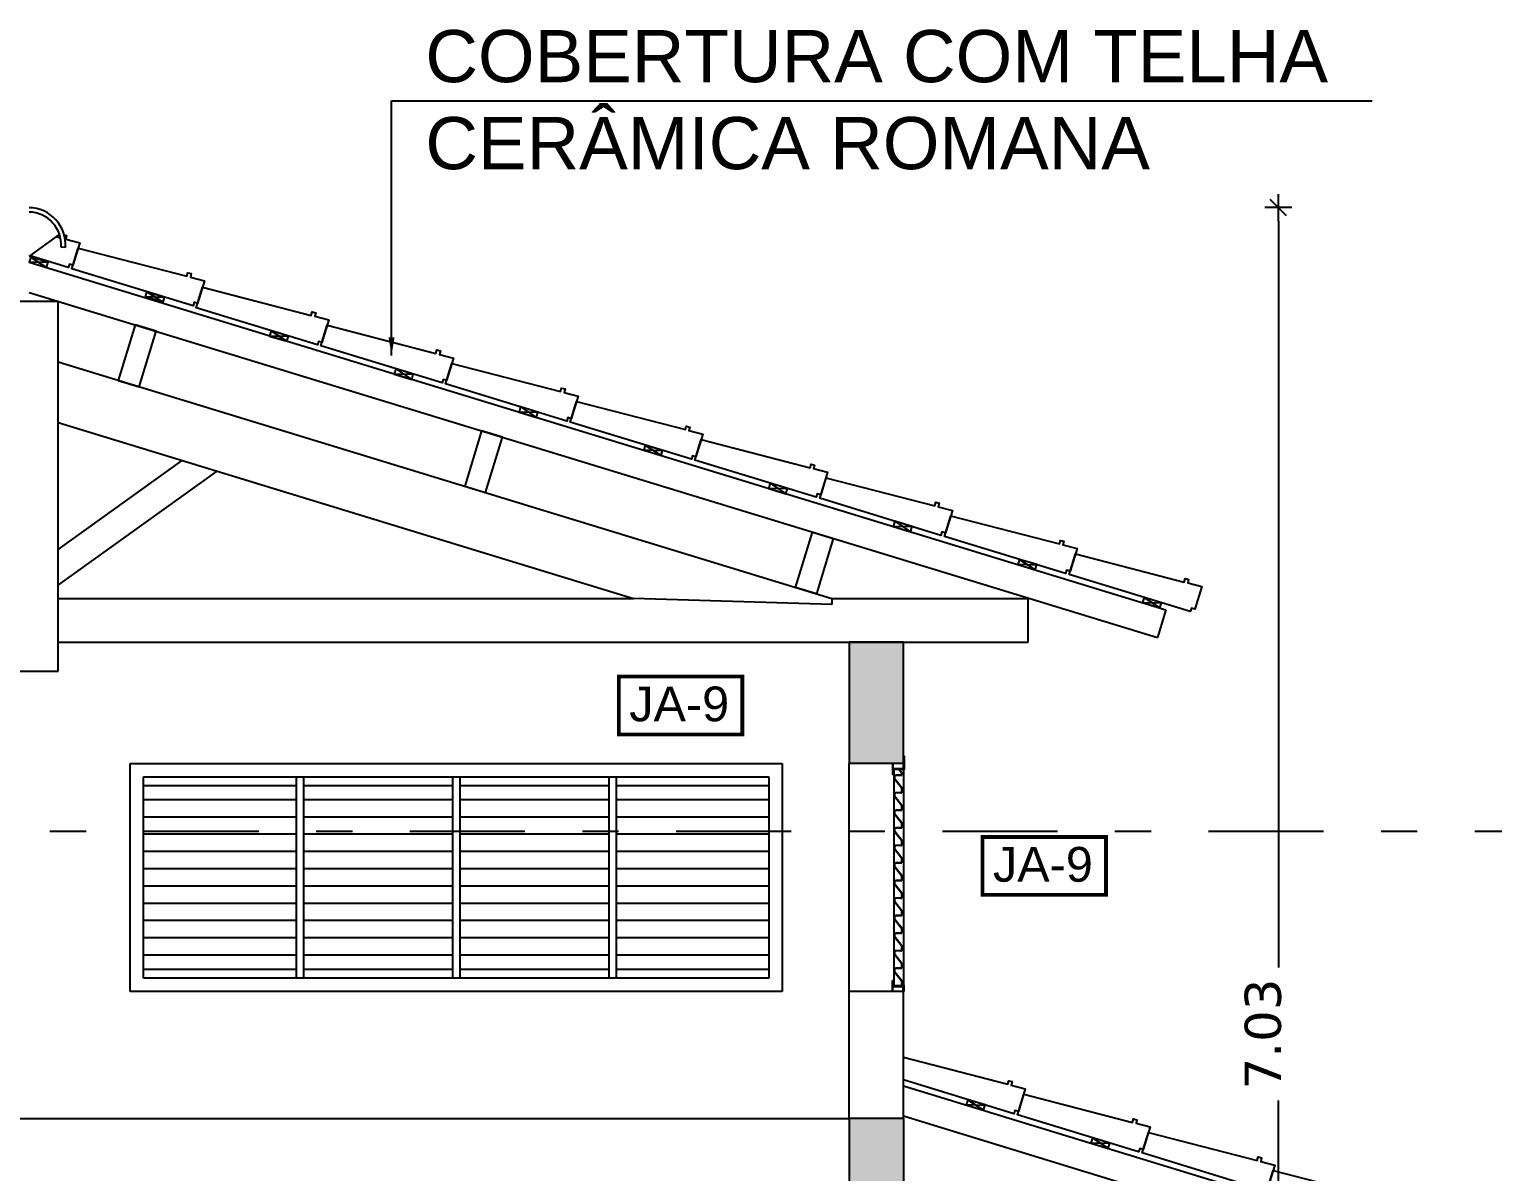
# Model space of a CAD drawing. Extents: x -81 to 144, y 107 to 212.
# Drawn here: x -47.687 to -43.646, y 191.772 to 194.926 of the extents above; entities that cross this region are included whole.
import ezdxf

# ---------------------------------------------------------------- set-up
doc = ezdxf.new("R2010")
doc.units = 0
doc.header["$LTSCALE"] = 0.005
doc.header["$PDMODE"] = 3
doc.linetypes.add('DASHDOT', pattern=[25.4, 12.7, -6.35, 0, -6.35])
doc.layers.get('0').update_dxf_attribs({"linetype": 'CONTINUOUS'})
doc.layers.get('DEFPOINTS').update_dxf_attribs({"linetype": 'CONTINUOUS'})
for name, color, linetype in [('A-01', 1, 'CONTINUOUS'), ('A-ALV', 6, 'CONTINUOUS'), ('A-ESQ', 1, 'CONTINUOUS'), ('A-EST', 5, 'CONTINUOUS'), ('A-PERFIL', 3, 'CONTINUOUS'), ('A-TEL', 2, 'CONTINUOUS'), ('A-TELHAS', 2, 'CONTINUOUS'), ('ARQ-CTA-1_075', 1, 'CONTINUOUS'), ('ARQ-HTC', 9, 'CONTINUOUS'), ('ARQ-SMB-1_100', 1, 'CONTINUOUS'), ('ARQ-TXT-1_075', 2, 'CONTINUOUS'), ('MADEIRAMENTO', 2, 'CONTINUOUS')]:
    doc.layers.add(name, color=color, linetype=linetype)
doc.styles.add('ESC-50-A20', font='arial.ttf', dxfattribs={"height": 0.1})
doc.styles.add('FNDE Text Cota 0075', font='verdana.ttf', dxfattribs={"height": 0.1})
doc.styles.add('FNDE Texto Cota 0025', font='verdana.ttf', dxfattribs={"height": 0.04})
doc.dimstyles.new('FNDE 1-0025', dxfattribs={"dimscale": 5, "dimtxt": 0.04, "dimasz": 0.01, "dimexe": 0.15, "dimexo": 0.15, "dimgap": 0.005, "dimtad": 1, "dimzin": 1, "dimdsep": 46, "dimtxsty": 'FNDE Texto Cota 0025', "dimblk": 'tic', "dimcen": 0.015, "dimdle": 0.15, "dimse1": 1, "dimse2": 1, "dimclrd": 251, "dimclre": 251, "dimclrt": 256, "dimaunit": 1, "dimadec": 3, "dimazin": 0, "dimtfac": 1, "dimtix": 1, "dimtmove": 2, "dimatfit": 3, "dimfxl": 0.15, "dimtvp": 1, "dimtolj": 1, "dimtzin": 0, "dimarcsym": 0})
doc.dimstyles.new('FNDE 1-075', dxfattribs={"dimscale": 2.5, "dimtxt": 0.1, "dimasz": 0.015, "dimexe": 0.15, "dimexo": 0.15, "dimgap": 0.015, "dimtad": 1, "dimzin": 4, "dimdsep": 46, "dimtxsty": 'FNDE Text Cota 0075', "dimblk": 'tic', "dimcen": 0.025, "dimdle": 0.15, "dimse1": 1, "dimse2": 1, "dimclrd": 251, "dimclre": 251, "dimclrt": 256, "dimaunit": 1, "dimadec": 3, "dimazin": 0, "dimtfac": 1, "dimtix": 1, "dimtmove": 2, "dimatfit": 3, "dimldrblk": 'DOTSMALL', "dimfxl": 0.15, "dimtvp": 1, "dimtolj": 1, "dimtzin": 0, "dimarcsym": 0})

# ---------------------------------------------------------------- blocks, each defined once
blk = doc.blocks.new('tic')
at = {"color": 251}
for p, q in [((0, -1), (0, 1)), ((-1, 0), (1, 0))]:
    blk.add_line(p, q, dxfattribs=at)
blk.add_line((-0.6, -0.6), (0.6, 0.6))
blk = doc.blocks.new('*D9')
at = {"layer": 'ARQ-CTA-1_075', "color": 251, "linetype": 'Continuous', "lineweight": -2, "transparency": 16777216}
for p, q in [((-44.2381, 194.3958), (-44.2381, 192.3358)), ((-44.2381, 187.4068), (-44.2381, 191.9691))]:
    blk.add_line(p, q, dxfattribs=at)
at = {"layer": 'DEFPOINTS', "color": 0, "linetype": 'Continuous', "transparency": 16777216}
for p in [(-47.687, 194.4333), (-45.201, 187.3693), (-44.2381, 187.3693)]:
    blk.add_point(p, dxfattribs=at)
at = {"layer": 'ARQ-CTA-1_075', "color": 251, "linetype": 'Continuous', "lineweight": -2, "transparency": 16777216, "xscale": 0.0375, "yscale": 0.0375, "zscale": 0.0375}
for p, rotation in [((-44.2381, 194.4333), 90), ((-44.2381, 187.3693), 270)]:
    blk.add_blockref('tic', p, dxfattribs=dict(at, rotation=rotation))
at = {"layer": 'ARQ-CTA-1_075', "linetype": 'Continuous', "transparency": 16777216, "insert": (-44.2801, 192.1525), "char_height": 0.1, "attachment_point": 5, "rotation": 90, "style": 'FNDE Text Cota 0075'}
blk.add_mtext('\\A1;7.03', dxfattribs=at)
blk = doc.blocks.new('_DotSmall')
at = {"color": 0, "linetype": 'ByBlock', "const_width": 0.5}
blk.add_lwpolyline([(-0.0625, 0, 1), (0.0625, 0, 1)], format="xyb", close=True, dxfattribs=at)
blk = doc.blocks.new('T2')
at = {"linetype": 'Continuous'}
blk.add_lwpolyline([(0, 0.0594), (0.31, 0.073), (0.3096, 0.083), (0.3196, 0.0834), (0.32, 0.0734), (0.36, 0.075), (0.36, 0.0099), (0.35, 0.0099), (0.35, 0), (0, 0), (0.0001, 0.0594)], dxfattribs=at)

msp = doc.modelspace()

# ---------------------------------------------------------------- hatches: boundary and pattern name
at = {"layer": 'ARQ-HTC'}
h = msp.add_hatch(dxfattribs=at)
h.set_pattern_fill('AR-CONC', color=251, scale=0.001, style=0)
h.set_pattern_definition([(50, (84.715, 34.55552), (0.18218467, -0.01593909), [0.01905, -0.20955]), (355, (84.715, 34.55552), (-0.03524342, 0.19105685), [0.01524, -0.16764058]), (100.45144, (84.73018, 34.5542), (0.14694125, 0.17511775), [0.01619001, -0.17809024]), (46.1842, (84.715, 34.60632), (0.27107904, -0.04204233), [0.028575, -0.314325]), (96.63556, (84.73759, 34.60282), (0.23740413, 0.24742612), [0.02428502, -0.2671356]), (351.18415, (84.715, 34.60632), (0.23740413, 0.24742612), [0.02285997, -0.25145973]), (21, (84.7404, 34.59362), (0.15161439, -0.1022652), [0.01905, -0.20955]), (326, (84.7404, 34.59362), (0.06180203, 0.18418797), [0.01524, -0.16764]), (71.451445, (84.75303, 34.5851), (0.21341642, 0.08192277), [0.01619001, -0.17808994]), (37.5, (84.714996, 34.55552), (0.003088603, 0.084555039), [0, -0.165608, 0, -0.17018, 0, -0.168275]), (7.5, (84.715, 34.55552), (0.066819663, 0.100180575), [0, -0.097028, 0, -0.161798, 0, -0.064135]), (327.5, (84.658354, 34.55552), (0.135590595, -0.005728744), [0, -0.0635, 0, -0.19812, 0, -0.26289]), (317.5, (84.63295, 34.55552), (0.14812918, 0.02542649), [0, -0.08255, 0, -0.131572, 0, -0.18669])])
h.paths.add_polyline_path([(-49.9499, 191.9193), (-50.0999, 191.9193), (-50.0999, 191.6193), (-49.9499, 191.6193)])
h.paths.add_polyline_path([(-45.2734, 191.9193), (-45.4234, 191.9193), (-45.4234, 191.6193), (-45.2734, 191.6193)])
h.paths.add_polyline_path([(-45.2734, 193.2343), (-45.4234, 193.2343), (-45.4234, 192.8993), (-45.2734, 192.8993)])

# ---------------------------------------------------------------- linework, layer by layer
at = {"color": 2, "linetype": 'ByBlock'}
for p, q in [((-47.6867, 194.2986), (-47.6031, 194.3591)), ((-47.587, 194.3237), (-47.599, 194.3246))]:
    msp.add_line(p, q, dxfattribs=at)
at = {"linetype": 'DASHDOT', "ltscale": 5}
msp.add_line((-53.2507, 192.712), (-42.1226, 192.712), dxfattribs=at)
at = {"color": 2, "linetype": 'ByBlock'}
for points in [[(-47.59, 194.358), (-47.5835, 194.3563), (-47.5861, 194.3467), (-47.5474, 194.3365), (-47.5664, 194.2742), (-47.576, 194.2771), (-47.5789, 194.2677), (-47.6846, 194.3)], [(-47.6105, 194.353), (-47.6005, 194.3504)]]:
    msp.add_lwpolyline(points, dxfattribs=at)
at = {"color": 3}
for points in [[(-47.4408, 193.9566), (-47.3835, 193.939), (-47.3367, 194.092), (-47.394, 194.1096)], [(-46.4845, 193.6642), (-46.4271, 193.6467), (-46.3804, 193.7997), (-46.4377, 193.8172)], [(-45.5136, 193.3674), (-45.571, 193.3849), (-45.5242, 193.5379), (-45.4668, 193.5204)]]:
    msp.add_lwpolyline(points, close=True, dxfattribs=at)
at = {"color": 2, "linetype": 'ByBlock'}
for radius, end in [(0.102, 89.0684), (0.09, 88.9236)]:
    msp.add_arc((-47.6887, 194.3313), radius, 355.6912, end, dxfattribs=at)
at = {"layer": 'A-01'}
msp.add_line((-45.4234, 192.2693), (-45.4234, 192.8993), dxfattribs=at)
at = {"layer": 'A-01', "color": 3}
msp.add_line((-49.9499, 191.9193), (-45.4234, 191.9193), dxfattribs=at)
at = {"layer": 'A-ALV'}
for p, q in [((-45.4234, 191.9193), (-45.4234, 192.2693)), ((-45.2734, 192.2693), (-45.4234, 192.2693)), ((-45.2734, 191.9193), (-45.2734, 192.2693))]:
    msp.add_line(p, q, dxfattribs=at)
at = {"layer": 'A-ESQ'}
for p, q in [((-47.4082, 192.8993), (-45.6082, 192.8993)), ((-47.4082, 192.2693), (-47.4082, 192.8993)), ((-45.6082, 192.8993), (-45.6082, 192.2693)), ((-47.3712, 192.8623), (-45.6452, 192.8623)), ((-47.3712, 192.3063), (-47.3712, 192.8623)), ((-46.9497, 192.8623), (-46.9497, 192.3063)), ((-46.9297, 192.8623), (-46.9297, 192.3063)), ((-46.5182, 192.8623), (-46.5182, 192.3063)), ((-46.4982, 192.8623), (-46.4982, 192.3063)), ((-46.0867, 192.8623), (-46.0867, 192.3063)), ((-46.0667, 192.8623), (-46.0667, 192.3063)), ((-45.6452, 192.8623), (-45.6452, 192.3063)), ((-47.3712, 192.8383), (-46.9497, 192.8383)), ((-46.9297, 192.8383), (-46.5182, 192.8383)), ((-46.4982, 192.8383), (-46.0867, 192.8383)), ((-46.0667, 192.8383), (-45.6452, 192.8383)), ((-46.9497, 192.7988), (-47.3712, 192.7988)), ((-46.5182, 192.7988), (-46.9297, 192.7988)), ((-46.0867, 192.7988), (-46.4982, 192.7988)), ((-45.6452, 192.7988), (-46.0667, 192.7988)), ((-46.9497, 192.7512), (-47.3712, 192.7512)), ((-46.5182, 192.7512), (-46.9297, 192.7512)), ((-46.0867, 192.7512), (-46.4982, 192.7512)), ((-45.6452, 192.7512), (-46.0667, 192.7512)), ((-46.9497, 192.7035), (-47.3712, 192.7035)), ((-46.5182, 192.7035), (-46.9297, 192.7035)), ((-46.0867, 192.7035), (-46.4982, 192.7035)), ((-45.6452, 192.7035), (-46.0667, 192.7035)), ((-46.9497, 192.6559), (-47.3712, 192.6559)), ((-46.5182, 192.6559), (-46.9297, 192.6559)), ((-46.0867, 192.6559), (-46.4982, 192.6559)), ((-45.6452, 192.6559), (-46.0667, 192.6559)), ((-46.9497, 192.6083), (-47.3712, 192.6083)), ((-46.5182, 192.6083), (-46.9297, 192.6083)), ((-46.0867, 192.6083), (-46.4982, 192.6083)), ((-45.6452, 192.6083), (-46.0667, 192.6083)), ((-46.9497, 192.5607), (-47.3712, 192.5607)), ((-46.5182, 192.5607), (-46.9297, 192.5607)), ((-46.0867, 192.5607), (-46.4982, 192.5607)), ((-45.6452, 192.5607), (-46.0667, 192.5607)), ((-46.9497, 192.513), (-47.3712, 192.513)), ((-46.5182, 192.513), (-46.9297, 192.513)), ((-46.0867, 192.513), (-46.4982, 192.513)), ((-45.6452, 192.513), (-46.0667, 192.513)), ((-46.9497, 192.4654), (-47.3712, 192.4654)), ((-46.5182, 192.4654), (-46.9297, 192.4654)), ((-46.0867, 192.4654), (-46.4982, 192.4654)), ((-45.6452, 192.4654), (-46.0667, 192.4654)), ((-46.9497, 192.4178), (-47.3712, 192.4178)), ((-46.5182, 192.4178), (-46.9297, 192.4178)), ((-46.0867, 192.4178), (-46.4982, 192.4178)), ((-45.6452, 192.4178), (-46.0667, 192.4178)), ((-46.9497, 192.3702), (-47.3712, 192.3702)), ((-46.5182, 192.3702), (-46.9297, 192.3702)), ((-46.0867, 192.3702), (-46.4982, 192.3702)), ((-45.6452, 192.3702), (-46.0667, 192.3702)), ((-46.9497, 192.3303), (-47.3712, 192.3303)), ((-46.5182, 192.3303), (-46.9297, 192.3303)), ((-46.0867, 192.3303), (-46.4982, 192.3303)), ((-45.6452, 192.3303), (-46.0667, 192.3303)), ((-45.6452, 192.3063), (-47.3712, 192.3063)), ((-45.6082, 192.2693), (-47.4082, 192.2693))]:
    msp.add_line(p, q, dxfattribs=at)
at = {"layer": 'A-EST'}
for p, q in [((-45.4234, 193.2343), (-45.4234, 192.8993)), ((-45.2734, 193.2343), (-45.4234, 193.2343)), ((-45.2734, 192.8993), (-45.2734, 193.2343)), ((-45.2734, 192.8993), (-45.4234, 192.8993)), ((-45.2734, 191.9193), (-45.4234, 191.9193)), ((-45.4234, 191.9193), (-45.4234, 191.6193)), ((-45.2734, 191.9193), (-45.2734, 191.6193))]:
    msp.add_line(p, q, dxfattribs=at)
at = {"layer": 'A-PERFIL'}
for p, q in [((-45.2734, 192.8993), (-45.3034, 192.8993)), ((-45.3034, 192.8993), (-45.3034, 192.8698)), ((-45.2739, 192.8988), (-45.3029, 192.8988)), ((-45.3029, 192.8988), (-45.3029, 192.8699)), ((-45.2739, 192.8988), (-45.2739, 192.8848)), ((-45.2734, 192.8993), (-45.2734, 192.8843)), ((-45.2729, 192.9188), (-45.2729, 192.8993)), ((-45.2724, 192.8993), (-45.2729, 192.8993)), ((-45.2719, 192.9193), (-45.2724, 192.9193)), ((-45.2724, 192.9188), (-45.2724, 192.8993)), ((-45.2719, 192.9188), (-45.2724, 192.9188)), ((-45.2719, 192.9188), (-45.2719, 192.8828)), ((-45.2714, 192.9188), (-45.2714, 192.8828)), ((-45.3024, 192.8693), (-45.3029, 192.8693)), ((-45.3024, 192.8693), (-45.3029, 192.8693)), ((-45.3028, 192.8698), (-45.3025, 192.8698)), ((-45.3024, 192.8848), (-45.2739, 192.8848)), ((-45.3024, 192.8848), (-45.3024, 192.8699)), ((-45.2734, 192.8843), (-45.3019, 192.8843)), ((-45.3019, 192.8843), (-45.3019, 192.8698)), ((-45.2998, 192.8828), (-45.2998, 192.8833)), ((-45.2776, 192.8838), (-45.2993, 192.8838)), ((-45.2993, 192.8828), (-45.2993, 192.8833)), ((-45.2776, 192.8833), (-45.2993, 192.8833)), ((-45.2846, 192.8828), (-45.2993, 192.8828)), ((-45.2849, 192.8823), (-45.2993, 192.8823)), ((-45.2976, 192.8672), (-45.2946, 192.8672)), ((-45.2976, 192.8569), (-45.2976, 192.8672)), ((-45.2976, 192.8569), (-45.2781, 192.8324)), ((-45.2971, 192.8667), (-45.2946, 192.8667)), ((-45.2971, 192.8571), (-45.2971, 192.8667)), ((-45.2971, 192.8571), (-45.2776, 192.8326)), ((-45.2946, 192.8667), (-45.2946, 192.8672)), ((-45.2849, 192.8823), (-45.2781, 192.8737)), ((-45.2846, 192.8828), (-45.2776, 192.8739)), ((-45.2804, 192.8672), (-45.2781, 192.8672)), ((-45.2804, 192.8672), (-45.2804, 192.8667)), ((-45.2804, 192.8667), (-45.2776, 192.8667)), ((-45.2781, 192.8737), (-45.2781, 192.8672)), ((-45.2776, 192.8833), (-45.2776, 192.8838)), ((-45.2776, 192.8667), (-45.2776, 192.8739)), ((-45.2774, 192.8833), (-45.2774, 192.8828)), ((-45.2734, 192.8838), (-45.2769, 192.8838)), ((-45.2769, 192.8833), (-45.2769, 192.8828)), ((-45.2734, 192.8833), (-45.2769, 192.8833)), ((-45.2719, 192.8828), (-45.2769, 192.8828)), ((-45.2719, 192.8823), (-45.2769, 192.8823)), ((-45.2734, 192.8838), (-45.2734, 192.8833)), ((-45.2976, 192.8187), (-45.2946, 192.8187)), ((-45.2976, 192.8085), (-45.2976, 192.8187)), ((-45.2976, 192.8085), (-45.2781, 192.784)), ((-45.2971, 192.8182), (-45.2946, 192.8182)), ((-45.2971, 192.8087), (-45.2971, 192.8182)), ((-45.2971, 192.8087), (-45.2776, 192.7842)), ((-45.2946, 192.8182), (-45.2946, 192.8187)), ((-45.2804, 192.8187), (-45.2781, 192.8187)), ((-45.2804, 192.8187), (-45.2804, 192.8182)), ((-45.2804, 192.8182), (-45.2776, 192.8182)), ((-45.2781, 192.8324), (-45.2781, 192.8187)), ((-45.2776, 192.8182), (-45.2776, 192.8326)), ((-45.2976, 192.7703), (-45.2946, 192.7703)), ((-45.2976, 192.76), (-45.2976, 192.7703)), ((-45.2971, 192.7698), (-45.2946, 192.7698)), ((-45.2971, 192.7602), (-45.2971, 192.7698)), ((-45.2946, 192.7698), (-45.2946, 192.7703)), ((-45.2804, 192.7703), (-45.2781, 192.7703)), ((-45.2804, 192.7703), (-45.2804, 192.7698)), ((-45.2804, 192.7698), (-45.2776, 192.7698)), ((-45.2781, 192.784), (-45.2781, 192.7703)), ((-45.2776, 192.7698), (-45.2776, 192.7842)), ((-45.2976, 192.76), (-45.2781, 192.7355)), ((-45.2971, 192.7602), (-45.2776, 192.7357)), ((-45.2781, 192.7355), (-45.2781, 192.7218)), ((-45.2776, 192.7213), (-45.2776, 192.7357)), ((-45.2976, 192.7218), (-45.2946, 192.7218)), ((-45.2976, 192.7116), (-45.2976, 192.7218)), ((-45.2976, 192.7116), (-45.2781, 192.6871)), ((-45.2971, 192.7213), (-45.2946, 192.7213)), ((-45.2971, 192.7118), (-45.2971, 192.7213)), ((-45.2971, 192.7118), (-45.2776, 192.6873)), ((-45.2946, 192.7213), (-45.2946, 192.7218)), ((-45.2804, 192.7218), (-45.2781, 192.7218)), ((-45.2804, 192.7218), (-45.2804, 192.7213)), ((-45.2804, 192.7213), (-45.2776, 192.7213)), ((-45.2781, 192.6871), (-45.2781, 192.6734)), ((-45.2776, 192.6729), (-45.2776, 192.6873)), ((-45.2976, 192.6734), (-45.2946, 192.6734)), ((-45.2976, 192.6631), (-45.2976, 192.6734)), ((-45.2976, 192.6631), (-45.2781, 192.6386)), ((-45.2971, 192.6729), (-45.2946, 192.6729)), ((-45.2971, 192.6633), (-45.2971, 192.6729)), ((-45.2971, 192.6633), (-45.2776, 192.6388)), ((-45.2946, 192.6729), (-45.2946, 192.6734)), ((-45.2804, 192.6734), (-45.2781, 192.6734)), ((-45.2804, 192.6734), (-45.2804, 192.6729)), ((-45.2804, 192.6729), (-45.2776, 192.6729)), ((-45.2976, 192.6249), (-45.2946, 192.6249)), ((-45.2976, 192.6147), (-45.2976, 192.6249)), ((-45.2976, 192.6147), (-45.2781, 192.5902)), ((-45.2971, 192.6244), (-45.2946, 192.6244)), ((-45.2971, 192.6149), (-45.2971, 192.6244)), ((-45.2971, 192.6149), (-45.2776, 192.5904)), ((-45.2946, 192.6244), (-45.2946, 192.6249)), ((-45.2804, 192.6249), (-45.2781, 192.6249)), ((-45.2804, 192.6249), (-45.2804, 192.6244)), ((-45.2804, 192.6244), (-45.2776, 192.6244)), ((-45.2781, 192.6386), (-45.2781, 192.6249)), ((-45.2776, 192.6244), (-45.2776, 192.6388)), ((-45.2976, 192.5765), (-45.2946, 192.5765)), ((-45.2976, 192.5662), (-45.2976, 192.5765)), ((-45.2976, 192.5662), (-45.2781, 192.5417)), ((-45.2971, 192.576), (-45.2946, 192.576)), ((-45.2971, 192.5664), (-45.2971, 192.576)), ((-45.2971, 192.5664), (-45.2776, 192.5419)), ((-45.2946, 192.576), (-45.2946, 192.5765)), ((-45.2804, 192.5765), (-45.2781, 192.5765)), ((-45.2804, 192.5765), (-45.2804, 192.576)), ((-45.2804, 192.576), (-45.2776, 192.576)), ((-45.2781, 192.5902), (-45.2781, 192.5765)), ((-45.2776, 192.576), (-45.2776, 192.5904)), ((-45.2976, 192.528), (-45.2946, 192.528)), ((-45.2976, 192.5178), (-45.2976, 192.528)), ((-45.2971, 192.5275), (-45.2946, 192.5275)), ((-45.2971, 192.518), (-45.2971, 192.5275)), ((-45.2946, 192.5275), (-45.2946, 192.528)), ((-45.2804, 192.528), (-45.2781, 192.528)), ((-45.2804, 192.528), (-45.2804, 192.5275)), ((-45.2804, 192.5275), (-45.2776, 192.5275)), ((-45.2781, 192.5417), (-45.2781, 192.528)), ((-45.2776, 192.5275), (-45.2776, 192.5419)), ((-45.2976, 192.5178), (-45.2781, 192.4933)), ((-45.2971, 192.518), (-45.2776, 192.4935)), ((-45.2781, 192.4933), (-45.2781, 192.4796)), ((-45.2776, 192.4791), (-45.2776, 192.4935)), ((-45.2976, 192.4796), (-45.2946, 192.4796)), ((-45.2976, 192.4693), (-45.2976, 192.4796)), ((-45.2976, 192.4693), (-45.2781, 192.4448)), ((-45.2971, 192.4791), (-45.2946, 192.4791)), ((-45.2971, 192.4695), (-45.2971, 192.4791)), ((-45.2971, 192.4695), (-45.2776, 192.445)), ((-45.2946, 192.4791), (-45.2946, 192.4796)), ((-45.2804, 192.4796), (-45.2781, 192.4796)), ((-45.2804, 192.4796), (-45.2804, 192.4791)), ((-45.2804, 192.4791), (-45.2776, 192.4791)), ((-45.2781, 192.4448), (-45.2781, 192.4311)), ((-45.2776, 192.4306), (-45.2776, 192.445)), ((-45.2976, 192.4311), (-45.2946, 192.4311)), ((-45.2976, 192.4209), (-45.2976, 192.4311)), ((-45.2976, 192.4209), (-45.2781, 192.3964)), ((-45.2971, 192.4306), (-45.2946, 192.4306)), ((-45.2971, 192.4211), (-45.2971, 192.4306)), ((-45.2971, 192.4211), (-45.2776, 192.3966)), ((-45.2946, 192.4306), (-45.2946, 192.4311)), ((-45.2804, 192.4311), (-45.2781, 192.4311)), ((-45.2804, 192.4311), (-45.2804, 192.4306)), ((-45.2804, 192.4306), (-45.2776, 192.4306)), ((-45.2976, 192.3724), (-45.2976, 192.3827)), ((-45.2976, 192.3827), (-45.2946, 192.3827)), ((-45.2976, 192.3724), (-45.2781, 192.3479)), ((-45.2971, 192.3726), (-45.2971, 192.3822)), ((-45.2971, 192.3822), (-45.2946, 192.3822)), ((-45.2971, 192.3726), (-45.2776, 192.3481)), ((-45.2946, 192.3822), (-45.2946, 192.3827)), ((-45.2804, 192.3827), (-45.2804, 192.3822)), ((-45.2804, 192.3827), (-45.2781, 192.3827)), ((-45.2804, 192.3822), (-45.2776, 192.3822)), ((-45.2781, 192.3964), (-45.2781, 192.3827)), ((-45.2776, 192.3822), (-45.2776, 192.3966)), ((-45.2976, 192.3342), (-45.2946, 192.3342)), ((-45.2976, 192.324), (-45.2976, 192.3342)), ((-45.2976, 192.324), (-45.2781, 192.2995)), ((-45.2971, 192.3337), (-45.2946, 192.3337)), ((-45.2971, 192.3242), (-45.2971, 192.3337)), ((-45.2971, 192.3242), (-45.2776, 192.2997)), ((-45.2946, 192.3337), (-45.2946, 192.3342)), ((-45.2804, 192.3342), (-45.2781, 192.3342)), ((-45.2804, 192.3342), (-45.2804, 192.3337)), ((-45.2804, 192.3337), (-45.2776, 192.3337)), ((-45.2781, 192.3479), (-45.2781, 192.3342)), ((-45.2776, 192.3337), (-45.2776, 192.3481)), ((-45.3034, 192.2693), (-45.3034, 192.2988)), ((-45.3024, 192.2993), (-45.3029, 192.2993)), ((-45.3024, 192.2993), (-45.3029, 192.2993)), ((-45.3029, 192.2698), (-45.3029, 192.2987)), ((-45.3028, 192.2988), (-45.3025, 192.2988)), ((-45.3024, 192.2838), (-45.3024, 192.2987)), ((-45.3024, 192.2838), (-45.2739, 192.2838)), ((-45.3019, 192.2843), (-45.3019, 192.2988)), ((-45.2734, 192.2843), (-45.3019, 192.2843)), ((-45.2998, 192.2858), (-45.2781, 192.2858)), ((-45.2998, 192.2858), (-45.2998, 192.2853)), ((-45.2776, 192.2853), (-45.2998, 192.2853)), ((-45.2781, 192.2995), (-45.2781, 192.2858)), ((-45.2776, 192.2853), (-45.2776, 192.2997)), ((-45.2774, 192.2853), (-45.2774, 192.2858)), ((-45.2719, 192.2863), (-45.2769, 192.2863)), ((-45.2719, 192.2858), (-45.2769, 192.2858)), ((-45.2769, 192.2853), (-45.2769, 192.2858)), ((-45.2734, 192.2853), (-45.2769, 192.2853)), ((-45.2734, 192.2848), (-45.2769, 192.2848)), ((-45.2739, 192.2698), (-45.2739, 192.2838)), ((-45.2734, 192.2848), (-45.2734, 192.2853)), ((-45.2734, 192.2693), (-45.2734, 192.2843)), ((-45.2729, 192.2848), (-45.2729, 192.2693)), ((-45.2724, 192.2848), (-45.2724, 192.2693)), ((-45.2719, 192.2848), (-45.2724, 192.2848)), ((-45.2719, 192.2843), (-45.2724, 192.2843)), ((-45.2719, 192.2848), (-45.2719, 192.2858)), ((-45.2714, 192.2848), (-45.2714, 192.2858)), ((-45.2734, 192.2693), (-45.3034, 192.2693)), ((-45.2739, 192.2698), (-45.3029, 192.2698)), ((-45.2724, 192.2693), (-45.2729, 192.2693))]:
    msp.add_line(p, q, dxfattribs=at)
at = {"layer": 'A-PERFIL', "color": 1}
for p, q in [((-45.2998, 192.8828), (-45.2998, 192.2858)), ((-45.2946, 192.8672), (-45.2804, 192.8672)), ((-45.2804, 192.8667), (-45.2946, 192.8667)), ((-45.2734, 192.8823), (-45.2734, 192.2863)), ((-45.2946, 192.8187), (-45.2804, 192.8187)), ((-45.2804, 192.8182), (-45.2946, 192.8182)), ((-45.2946, 192.7703), (-45.2804, 192.7703)), ((-45.2804, 192.7698), (-45.2946, 192.7698)), ((-45.2946, 192.7218), (-45.2804, 192.7218)), ((-45.2804, 192.7213), (-45.2946, 192.7213)), ((-45.2946, 192.6734), (-45.2804, 192.6734)), ((-45.2804, 192.6729), (-45.2946, 192.6729)), ((-45.2946, 192.6249), (-45.2804, 192.6249)), ((-45.2804, 192.6244), (-45.2946, 192.6244)), ((-45.2946, 192.5765), (-45.2804, 192.5765)), ((-45.2804, 192.576), (-45.2946, 192.576)), ((-45.2946, 192.528), (-45.2804, 192.528)), ((-45.2804, 192.5275), (-45.2946, 192.5275)), ((-45.2946, 192.4796), (-45.2804, 192.4796)), ((-45.2804, 192.4791), (-45.2946, 192.4791)), ((-45.2946, 192.4311), (-45.2804, 192.4311)), ((-45.2804, 192.4306), (-45.2946, 192.4306)), ((-45.2946, 192.3827), (-45.2804, 192.3827)), ((-45.2804, 192.3822), (-45.2946, 192.3822)), ((-45.2946, 192.3342), (-45.2804, 192.3342)), ((-45.2804, 192.3337), (-45.2946, 192.3337))]:
    msp.add_line(p, q, dxfattribs=at)
at = {"layer": 'A-PERFIL'}
for centre, radius, start, end in [((-45.2724, 192.9188), 0.0005, 90, 180), ((-45.2719, 192.9188), 0.0005, 0, 90), ((-45.3029, 192.8698), 0.0005, 180, 270), ((-45.3028, 192.8699), 0.0001, 180, 270), ((-45.3025, 192.8699), 0.0001, 270, 360), ((-45.3024, 192.8698), 0.0005, 270, 360), ((-45.2993, 192.8833), 0.0005, 90, 180), ((-45.2993, 192.8828), 0.0005, 180, 270), ((-45.2769, 192.8833), 0.0005, 90, 180), ((-45.2769, 192.8828), 0.0005, 180, 270), ((-45.2719, 192.8828), 0.0005, 270, 0), ((-45.3029, 192.2988), 0.0005, 90, 180), ((-45.3028, 192.2987), 0.0001, 90, 180), ((-45.3025, 192.2987), 0.0001, 0, 90), ((-45.3024, 192.2988), 0.0005, 0, 90), ((-45.2769, 192.2858), 0.0005, 90, 180), ((-45.2769, 192.2853), 0.0005, 180, 270), ((-45.2724, 192.2848), 0.0005, 180, 270), ((-45.2719, 192.2858), 0.0005, 360, 90), ((-45.2719, 192.2848), 0.0005, 270, 360)]:
    msp.add_arc(centre, radius, start, end, dxfattribs=at)
at = {"layer": 'A-TEL'}
for p, q in [((-47.6866, 194.2827), (-44.5484, 193.3232)), ((-47.6866, 194.199), (-44.5718, 193.2467)), ((-47.6066, 194.1746), (-47.7666, 194.1746)), ((-47.6066, 193.1543), (-47.6066, 194.1746)), ((-47.6066, 194.0073), (-45.4708, 193.3543)), ((-47.6066, 193.84), (-46.0181, 193.3543)), ((-47.6066, 193.4896), (-47.2645, 193.7354)), ((-47.6066, 193.3911), (-47.1683, 193.706)), ((-47.6066, 193.3543), (-46.0181, 193.3543)), ((-45.4708, 193.3381), (-46.0181, 193.3543)), ((-45.4708, 193.3543), (-45.4708, 193.3381)), ((-45.4708, 193.3543), (-44.9287, 193.3543)), ((-44.9287, 193.2343), (-44.9287, 193.3543)), ((-44.5484, 193.3232), (-44.5718, 193.2467)), ((-47.6066, 193.2343), (-44.9287, 193.2343)), ((-47.7666, 193.1543), (-47.6066, 193.1543)), ((-45.2734, 192.0096), (-39.8718, 190.3582)), ((-45.2734, 191.926), (-39.8952, 190.2817))]:
    msp.add_line(p, q, dxfattribs=at)
at = {"layer": 'A-TELHAS'}
msp.add_lwpolyline([(-45.2734, 192.0882), (-44.9851, 192.0137), (-44.9825, 192.0233), (-44.9729, 192.0208), (-44.9754, 192.0111), (-44.9367, 192.001), (-44.9557, 191.9387), (-44.9653, 191.9416), (-44.9682, 191.9322), (-45.2734, 192.0255)], dxfattribs=at)
at = {"layer": 'ARQ-SMB-1_100', "color": 252, "ltscale": 10, "const_width": 0.0107}
for points in [[(-46.0591, 192.9792), (-45.7182, 192.9792), (-45.7182, 193.1392), (-46.0591, 193.1392)], [(-45.0549, 192.5364), (-44.714, 192.5364), (-44.714, 192.6964), (-45.0549, 192.6964)]]:
    msp.add_lwpolyline(points, close=True, dxfattribs=at)
at = {"layer": 'MADEIRAMENTO', "color": 1}
for p, q in [((-47.6864, 194.2835), (-47.6342, 194.2826)), ((-47.6823, 194.2971), (-47.6387, 194.2683)), ((-47.3661, 194.1879), (-47.314, 194.1867)), ((-47.3183, 194.1724), (-47.3617, 194.2014)), ((-47.0228, 194.0799), (-46.9706, 194.0787)), ((-47.0186, 194.0934), (-46.9752, 194.0644)), ((-46.6744, 193.9882), (-46.6309, 193.9593)), ((-46.6785, 193.9747), (-46.6263, 193.9735)), ((-46.3342, 193.8696), (-46.282, 193.8684)), ((-46.3301, 193.8831), (-46.2867, 193.8541)), ((-45.9858, 193.7779), (-45.9424, 193.749)), ((-45.9899, 193.7644), (-45.9377, 193.7632)), ((-45.6456, 193.6593), (-45.5934, 193.6581)), ((-45.6415, 193.6728), (-45.5981, 193.6438)), ((-45.3013, 193.5541), (-45.2491, 193.5529)), ((-45.2972, 193.5676), (-45.2537, 193.5387)), ((-44.9529, 193.4625), (-44.9095, 193.4335)), ((-44.957, 193.449), (-44.9048, 193.4478)), ((-44.6128, 193.3438), (-44.5606, 193.3426)), ((-44.6086, 193.3573), (-44.5652, 193.3284)), ((-45.0956, 191.971), (-45.0522, 191.942)), ((-45.0997, 191.9575), (-45.0475, 191.9563)), ((-44.7555, 191.8522), (-44.7033, 191.851)), ((-44.7514, 191.8657), (-44.7079, 191.8368))]:
    msp.add_line(p, q, dxfattribs=at)
for points in [[(-47.6344, 194.2827), (-47.6823, 194.2971), (-47.6866, 194.2827), (-47.6387, 194.2683)], [(-46.9708, 194.0788), (-47.0186, 194.0934), (-47.023, 194.079), (-46.9752, 194.0644)], [(-46.6266, 193.9736), (-46.6744, 193.9882), (-46.6788, 193.9739), (-46.6309, 193.9593)], [(-46.2823, 193.8685), (-46.3301, 193.8831), (-46.3345, 193.8687), (-46.2867, 193.8541)], [(-45.938, 193.7633), (-45.9858, 193.7779), (-45.9902, 193.7636), (-45.9424, 193.749)], [(-45.5937, 193.6582), (-45.6415, 193.6728), (-45.6459, 193.6584), (-45.5981, 193.6438)], [(-45.2493, 193.553), (-45.2972, 193.5676), (-45.3016, 193.5533), (-45.2537, 193.5387)], [(-44.9051, 193.4479), (-44.9529, 193.4625), (-44.9573, 193.4481), (-44.9095, 193.4335)], [(-44.5608, 193.3427), (-44.6086, 193.3573), (-44.613, 193.343), (-44.5652, 193.3284)], [(-45.0478, 191.9564), (-45.0956, 191.971), (-45.1, 191.9566), (-45.0522, 191.942)], [(-44.7035, 191.8511), (-44.7514, 191.8657), (-44.7557, 191.8514), (-44.7079, 191.8368)]]:
    msp.add_lwpolyline(points, close=True, dxfattribs=at)
msp.add_lwpolyline([(-47.3661, 194.187), (-47.3617, 194.2015), (-47.314, 194.1867), (-47.3183, 194.1724), (-47.3661, 194.187)], dxfattribs=at)

# ---------------------------------------------------------------- block references
at = {"layer": 'A-TELHAS', "extrusion": (0, 0, -1), "xscale": -1, "zscale": -1, "rotation": 17.00009445365172}
for p in [(47.5693, 194.2649), (47.2259, 194.1569), (46.8816, 194.0518), (46.5374, 193.9466), (46.1931, 193.8415), (45.8487, 193.7363), (45.5044, 193.6311), (45.1602, 193.526), (44.8159, 193.4208), (44.9586, 191.9293), (44.6144, 191.824), (44.2702, 191.7188)]:
    msp.add_blockref('T2', p, dxfattribs=at)

# ---------------------------------------------------------------- texts
at = {"layer": 'ARQ-TXT-1_075', "insert": (-46.5931, 194.9236), "char_height": 0.144, "width": 2.980249, "attachment_point": 1, "style": 'ESC-50-A20'}
msp.add_mtext('COBERTURA COM TELHA\\PCERÂMICA ROMANA', dxfattribs=at)
at = {"layer": 'ARQ-TXT-1_075', "style": 'ESC-50-A20'}
for p in [(-46.0301, 193.0155), (-45.026, 192.5727)]:
    msp.add_attdef('JA-9', p, '', height=0.096, dxfattribs=at)

# ---------------------------------------------------------------- dimensions: what is measured, and where the dimension line sits
at = {"layer": 'ARQ-CTA-1_075', "linetype": 'Continuous'}
dim = msp.add_linear_dim(base=(-44.2381, 187.3693), p1=(-47.687, 194.4333), p2=(-45.201, 187.3693), angle=90, text='7.03', dimstyle='FNDE 1-075', dxfattribs=at)
dim.commit()
dim.dimension.update_dxf_attribs({"geometry": '*D9', "text_midpoint": (-44.2801, 192.1525), "dimtype": 160})

# ---------------------------------------------------------------- leaders
at = {"layer": 'ARQ-SMB-1_100'}
msp.add_leader([(-46.6865, 194.025), (-46.6865, 194.7281), (-43.979, 194.7281)], dimstyle='FNDE 1-0025', override={"dimtad": 0, "dimfxl": 0.025, "dimarcsym": 1}, dxfattribs=at)

doc.saveas('drawing.dxf')
